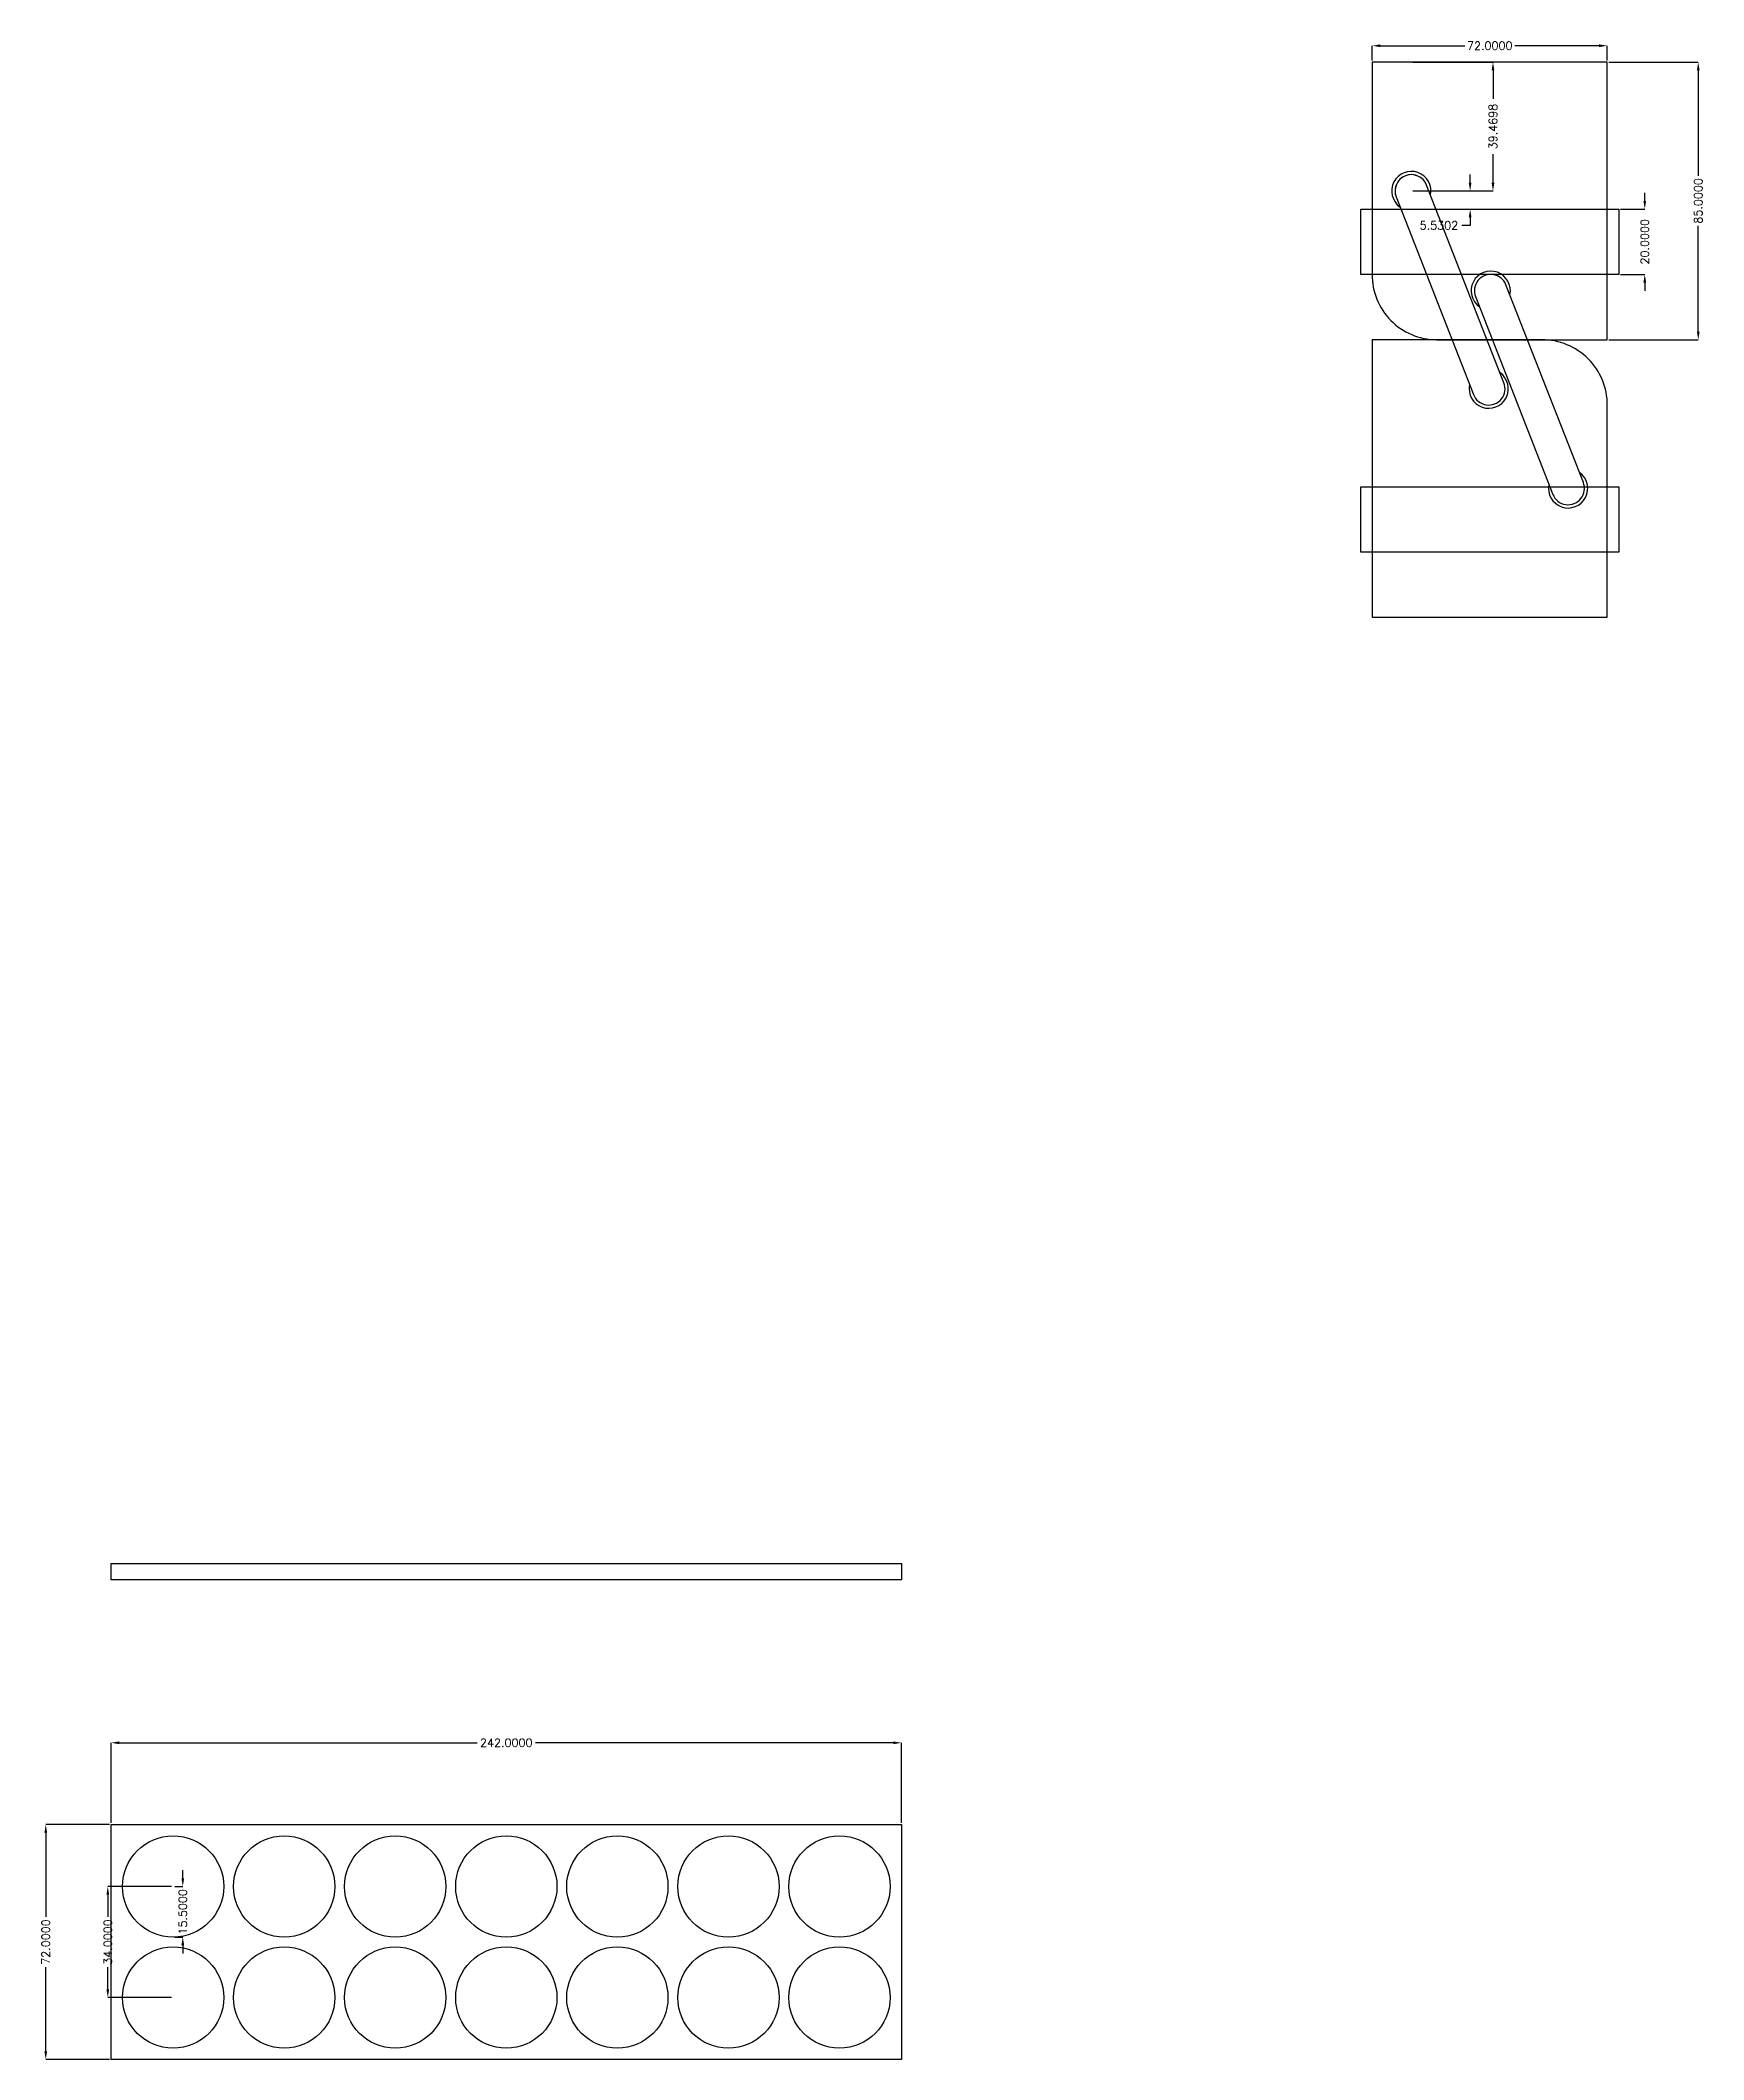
# Model space of a CAD drawing. Header units: millimetres. Extents: x 9 to 518, y 150 to 768.
import ezdxf

# ---------------------------------------------------------------- set-up
doc = ezdxf.new("R2010")
doc.units = ezdxf.units.MM
doc.layers.add('BOT_Deepen', color=7, linetype='Continuous')
doc.layers.add('BOT_Full_CutOut_90', color=7, linetype='Continuous')
doc.layers.add('DIMENSION', color=3, linetype='Continuous', lineweight=25)
doc.styles.get("Standard").update_dxf_attribs({"font": 'txt.shx'})
doc.dimstyles.get("Standard").update_dxf_attribs({"dimscale": 100, "dimtxt": 2.5, "dimasz": 2.5, "dimexe": 0, "dimexo": 0.5, "dimgap": 1, "dimtad": 0, "dimtoh": 1, "dimdec": 4, "dimzin": 0, "dimdsep": 46, "dimtxsty": 'Standard', "dimcen": 2.5, "dimadec": 0, "dimazin": 0, "dimtfac": 1, "dimtdec": 4, "dimtofl": 0, "dimtmove": 0, "dimatfit": 3, "dimfxl": 1, "dimtolj": 1, "dimtzin": 0, "dimarcsym": 0})

# ---------------------------------------------------------------- blocks, each defined once
blk = doc.blocks.new('*D16')
at = {"layer": 'Defpoints', "color": 0}
for p in [(10.278459, 221.922166), (30.278459, 221.922166), (30.278459, 149.922166)]:
    blk.add_point(p, dxfattribs=at)
at = {"layer": 'DIMENSION', "color": 0, "lineweight": -2}
for p, q in [((29.778459, 221.922166), (10.278459, 221.922166)), ((10.278459, 219.422166), (10.278459, 193.588833)), ((10.278459, 152.422166), (10.278459, 178.2555)), ((29.778459, 149.922166), (10.278459, 149.922166))]:
    blk.add_line(p, q, dxfattribs=at)
at = {"layer": 'DIMENSION', "color": 0}
for points in [[(10.695126, 219.422166), (9.861793, 219.422166), (10.278459, 221.922166)], [(9.861793, 152.422166), (10.695126, 152.422166), (10.278459, 149.922166)]]:
    blk.add_solid(points, dxfattribs=at)
at = {"layer": 'DIMENSION', "color": 0, "insert": (10.278459, 185.922166), "char_height": 2.5, "attachment_point": 5, "rotation": 90}
blk.add_mtext('\\A1;72.0000', dxfattribs=at)
blk = doc.blocks.new('*D17')
at = {"layer": 'Defpoints', "color": 0}
for p in [(272.278459, 246.922166), (30.278459, 221.922166), (272.278459, 221.922166)]:
    blk.add_point(p, dxfattribs=at)
at = {"layer": 'DIMENSION', "color": 0, "lineweight": -2}
for p, q in [((30.278459, 222.422166), (30.278459, 246.922166)), ((32.778459, 246.922166), (142.361793, 246.922166)), ((269.778459, 246.922166), (160.195126, 246.922166)), ((272.278459, 222.422166), (272.278459, 246.922166))]:
    blk.add_line(p, q, dxfattribs=at)
at = {"layer": 'DIMENSION', "color": 0}
for points in [[(32.778459, 247.338833), (32.778459, 246.5055), (30.278459, 246.922166)], [(269.778459, 246.5055), (269.778459, 247.338833), (272.278459, 246.922166)]]:
    blk.add_solid(points, dxfattribs=at)
at = {"layer": 'DIMENSION', "color": 0, "insert": (151.278459, 246.922166), "char_height": 2.5, "attachment_point": 5}
blk.add_mtext('\\A1;242.0000', dxfattribs=at)
blk = doc.blocks.new('*D222')
at = {"layer": 'Defpoints', "color": 0}
for p in [(49.278459, 202.922166), (29.278459, 168.922166), (49.278459, 168.922166)]:
    blk.add_point(p, dxfattribs=at)
at = {"layer": 'DIMENSION', "color": 0, "lineweight": -2}
for p, q in [((48.778459, 202.922166), (29.278459, 202.922166)), ((29.278459, 200.422166), (29.278459, 193.588833)), ((29.278459, 171.422166), (29.278459, 178.255499)), ((48.778459, 168.922166), (29.278459, 168.922166))]:
    blk.add_line(p, q, dxfattribs=at)
at = {"layer": 'DIMENSION', "color": 0}
for points in [[(29.695126, 200.422166), (28.861792, 200.422166), (29.278459, 202.922166)], [(28.861792, 171.422166), (29.695126, 171.422166), (29.278459, 168.922166)]]:
    blk.add_solid(points, dxfattribs=at)
at = {"layer": 'DIMENSION', "color": 0, "linetype": 'Continuous', "ltscale": 5, "insert": (29.278459, 185.922166), "char_height": 2.5, "attachment_point": 5, "rotation": 90}
blk.add_mtext('\\A1;34.0000', dxfattribs=at)
blk = doc.blocks.new('*D223')
at = {"layer": 'Defpoints', "color": 0}
for p in [(49.278459, 202.922166), (49.278459, 187.422166), (52.231916, 187.422166)]:
    blk.add_point(p, dxfattribs=at)
at = {"layer": 'DIMENSION', "color": 0, "lineweight": -2}
for p, q in [((52.231916, 205.422166), (52.231916, 207.922166)), ((49.778459, 202.922166), (52.231916, 202.922166)), ((49.778459, 187.422166), (52.231916, 187.422166)), ((52.231916, 184.922166), (52.231916, 182.422166))]:
    blk.add_line(p, q, dxfattribs=at)
at = {"layer": 'DIMENSION', "color": 0}
for points in [[(51.81525, 205.422166), (52.648583, 205.422166), (52.231916, 202.922166)], [(52.648583, 184.922166), (51.81525, 184.922166), (52.231916, 187.422166)]]:
    blk.add_solid(points, dxfattribs=at)
at = {"layer": 'DIMENSION', "color": 0, "linetype": 'Continuous', "ltscale": 5, "insert": (52.231916, 195.172166), "char_height": 2.5, "attachment_point": 5, "rotation": 90}
blk.add_mtext('\\A1;15.5000', dxfattribs=at)
blk = doc.blocks.new('*D231')
at = {"layer": 'Defpoints', "color": 0}
for p in [(428.357673, 722.027714), (428.357673, 716.497501), (446.356083, 716.497501)]:
    blk.add_point(p, dxfattribs=at)
at = {"layer": 'DIMENSION', "color": 0, "lineweight": -2}
for p, q in [((446.356083, 724.527714), (446.356083, 727.027714)), ((428.857673, 722.027714), (446.356083, 722.027714)), ((428.857673, 716.497501), (446.356083, 716.497501)), ((446.356083, 711.497501), (443.856083, 711.497501)), ((446.356083, 713.997501), (446.356083, 711.497501))]:
    blk.add_line(p, q, dxfattribs=at)
at = {"layer": 'DIMENSION', "color": 0}
for points in [[(445.939416, 724.527714), (446.77275, 724.527714), (446.356083, 722.027714)], [(446.77275, 713.997501), (445.939416, 713.997501), (446.356083, 716.497501)]]:
    blk.add_solid(points, dxfattribs=at)
at = {"layer": 'DIMENSION', "color": 0, "linetype": 'Continuous', "ltscale": 5, "insert": (436.814416, 711.497501), "char_height": 2.5, "attachment_point": 5}
blk.add_mtext('\\A1;5.5302', dxfattribs=at)
blk = doc.blocks.new('*D232')
at = {"layer": 'Defpoints', "color": 0}
for p in [(491.857673, 716.497501), (491.857673, 696.497501), (499.825183, 696.497501)]:
    blk.add_point(p, dxfattribs=at)
at = {"layer": 'DIMENSION', "color": 0, "lineweight": -2}
for p, q in [((499.825183, 718.997501), (499.825183, 721.497501)), ((492.357673, 716.497501), (499.825183, 716.497501)), ((492.357673, 696.497501), (499.825183, 696.497501)), ((499.825183, 693.997501), (499.825183, 691.497501))]:
    blk.add_line(p, q, dxfattribs=at)
at = {"layer": 'DIMENSION', "color": 0}
for points in [[(499.408516, 718.997501), (500.241849, 718.997501), (499.825183, 716.497501)], [(500.241849, 693.997501), (499.408516, 693.997501), (499.825183, 696.497501)]]:
    blk.add_solid(points, dxfattribs=at)
at = {"layer": 'DIMENSION', "color": 0, "linetype": 'Continuous', "ltscale": 5, "insert": (499.825183, 706.497501), "char_height": 2.5, "attachment_point": 5, "rotation": 90}
blk.add_mtext('\\A1;20.0000', dxfattribs=at)
blk = doc.blocks.new('*D237')
at = {"layer": 'Defpoints', "color": 0}
for p in [(428.357673, 761.497501), (453.357673, 761.497501), (428.357673, 722.027714)]:
    blk.add_point(p, dxfattribs=at)
at = {"layer": 'DIMENSION', "color": 0, "lineweight": -2}
for p, q in [((428.857673, 761.497501), (453.357673, 761.497501)), ((453.357673, 758.997501), (453.357673, 750.262607)), ((453.357673, 724.527714), (453.357673, 733.262607)), ((428.857673, 722.027714), (453.357673, 722.027714))]:
    blk.add_line(p, q, dxfattribs=at)
at = {"layer": 'DIMENSION', "color": 0}
for points in [[(453.774339, 758.997501), (452.941006, 758.997501), (453.357673, 761.497501)], [(452.941006, 724.527714), (453.774339, 724.527714), (453.357673, 722.027714)]]:
    blk.add_solid(points, dxfattribs=at)
at = {"layer": 'DIMENSION', "color": 0, "linetype": 'Continuous', "ltscale": 5, "insert": (453.357673, 741.762607), "char_height": 2.5, "attachment_point": 5, "rotation": 90}
blk.add_mtext('\\A1;39.4698', dxfattribs=at)
blk = doc.blocks.new('*D242')
at = {"layer": 'Defpoints', "color": 0}
for p in [(488.357673, 761.497501), (488.357673, 676.497501), (516.196684, 676.497501)]:
    blk.add_point(p, dxfattribs=at)
at = {"layer": 'DIMENSION', "color": 0, "lineweight": -2}
for p, q in [((488.857673, 761.497501), (516.196684, 761.497501)), ((516.196684, 758.997501), (516.196684, 726.664168)), ((516.196684, 678.997501), (516.196684, 711.330834)), ((488.857673, 676.497501), (516.196684, 676.497501))]:
    blk.add_line(p, q, dxfattribs=at)
at = {"layer": 'DIMENSION', "color": 0}
for points in [[(516.61335, 758.997501), (515.780017, 758.997501), (516.196684, 761.497501)], [(515.780017, 678.997501), (516.61335, 678.997501), (516.196684, 676.497501)]]:
    blk.add_solid(points, dxfattribs=at)
at = {"layer": 'DIMENSION', "color": 0, "linetype": 'Continuous', "ltscale": 5, "insert": (516.196684, 718.997501), "char_height": 2.5, "attachment_point": 5, "rotation": 90}
blk.add_mtext('\\A1;85.0000', dxfattribs=at)
blk = doc.blocks.new('*D245')
at = {"layer": 'Defpoints', "color": 0}
for p in [(416.357673, 761.497501), (488.357673, 766.497501), (488.357673, 761.497501)]:
    blk.add_point(p, dxfattribs=at)
at = {"layer": 'DIMENSION', "color": 0, "lineweight": -2}
for p, q in [((416.357673, 761.997501), (416.357673, 766.497501)), ((418.857673, 766.497501), (444.691006, 766.497501)), ((485.857673, 766.497501), (460.02434, 766.497501)), ((488.357673, 761.997501), (488.357673, 766.497501))]:
    blk.add_line(p, q, dxfattribs=at)
at = {"layer": 'DIMENSION', "color": 0}
for points in [[(418.857673, 766.914168), (418.857673, 766.080834), (416.357673, 766.497501)], [(485.857673, 766.080834), (485.857673, 766.914168), (488.357673, 766.497501)]]:
    blk.add_solid(points, dxfattribs=at)
at = {"layer": 'DIMENSION', "color": 0, "linetype": 'Continuous', "ltscale": 5, "insert": (452.357673, 766.497501), "char_height": 2.5, "attachment_point": 5}
blk.add_mtext('\\A1;72.0000', dxfattribs=at)

msp = doc.modelspace()

# ---------------------------------------------------------------- linework, layer by layer
at = {"linetype": 'Continuous', "ltscale": 5}
msp.add_lwpolyline([(416.357673, 696.497501, 0.414214), (436.044436, 676.497501), (488.357673, 676.497501), (488.357673, 761.497501), (416.357673, 761.497501), (416.357673, 696.497501)], format="xyb", dxfattribs=at)
msp.add_lwpolyline([(488.357673, 656.497501, 0.414214), (468.357673, 676.497501), (468.357673, 676.497501), (416.357673, 676.497501), (416.357673, 591.497501), (488.357673, 591.497501), (488.357673, 656.497502)], format="xyb")
for points in [[(30.278459, 301.790449), (272.278459, 301.790449), (272.278459, 296.790449), (30.278459, 296.790449)], [(30.278459, 221.922166), (272.278459, 221.922166), (272.278459, 149.922166), (30.278459, 149.922166)]]:
    msp.add_lwpolyline(points, close=True)
for centre in [(49.278459, 202.922166), (83.278459, 202.922166), (117.278459, 202.922166), (151.278459, 202.922166), (185.278459, 202.922166), (219.278459, 202.922166), (253.278459, 202.922166), (49.278459, 168.922166), (83.278459, 168.922166), (117.278459, 168.922166), (151.278459, 168.922166), (185.278459, 168.922166), (219.278459, 168.922166), (253.278459, 168.922166)]:
    msp.add_circle(centre, 15.5)
for centre, radius, start, end in [((428.357673, 722.027714), 6, 347.814674, 234.929311), ((428.357673, 722.027714), 4.999999, 21.371982, 201.372), ((452.670268, 691.497501), 6, 347.814682, 234.929303), ((452.045078, 661.4975), 6, 167.814674, 54.929311), ((476.357673, 630.967287), 6, 167.814675, 54.929311)]:
    msp.add_arc(centre, radius, start, end, dxfattribs=at)
at = {"layer": 'BOT_Deepen'}
for points in [[(456.701247, 663.319608), (433.013842, 723.849822), (433.013842, 723.849822, 1), (423.701503, 720.205605), (447.388908, 659.675391, 1), (456.701247, 663.319608)], [(481.013843, 632.789396), (457.326438, 693.31961), (457.326438, 693.31961, 1), (448.014098, 689.675393), (471.701504, 629.145179, 1), (481.013843, 632.789396)]]:
    msp.add_lwpolyline(points, format="xyb", dxfattribs=at)
at = {"layer": 'BOT_Full_CutOut_90'}
for points in [[(491.857673, 696.497501), (412.857673, 696.497501), (412.857673, 716.497501), (491.857673, 716.497501)], [(491.857673, 611.497501), (412.857673, 611.497501), (412.857673, 631.497501), (491.857673, 631.497501)]]:
    msp.add_lwpolyline(points, close=True, dxfattribs=at)

# ---------------------------------------------------------------- dimensions: what is measured, and where the dimension line sits
at = {"layer": 'DIMENSION'}
for base, p1, p2, picture, middle in [((488.357673, 766.497501), (416.357673, 761.497501), (488.357673, 761.497501), '*D245', (452.357673, 766.497501)), ((272.278459, 246.922166), (30.278459, 221.922166), (272.278459, 221.922166), '*D17', (151.278459, 246.922166))]:
    dim = msp.add_linear_dim(base=base, p1=p1, p2=p2, dimstyle='Standard', override={"dimscale": 1, "dimlfac": 1, "dimtxsty": 'Standard', "dimsah": 1, "dimtolj": 1}, dxfattribs=at)
    dim.commit()
    dim.dimension.update_dxf_attribs({"geometry": picture, "text_midpoint": middle})
for base, p1, p2, angle, override, picture, middle in [((453.357673, 761.497501), (428.357673, 722.027714), (428.357673, 761.497501), 90, {"dimscale": 1, "dimlfac": 1, "dimtxsty": 'Standard', "dimsah": 1, "dimtmove": 1, "dimtolj": 1}, '*D237', (453.357673, 741.762607)), ((516.196684, 676.497501), (488.357673, 761.497501), (488.357673, 676.497501), 270, {"dimscale": 1, "dimlfac": 1, "dimtxsty": 'Standard', "dimsah": 1, "dimtolj": 1}, '*D242', (516.196684, 718.997501)), ((446.356083, 716.497501), (428.357673, 722.027714), (428.357673, 716.497501), 90, {"dimscale": 1, "dimlfac": 1, "dimtxsty": 'Standard', "dimsah": 1, "dimtolj": 1}, '*D231', (436.814416, 711.497501)), ((499.825183, 696.497501), (491.857673, 716.497501), (491.857673, 696.497501), 90, {"dimscale": 1, "dimlfac": 1, "dimtxsty": 'Standard', "dimsah": 1, "dimtolj": 1}, '*D232', (499.825183, 706.497501)), ((10.278459, 221.922166), (30.278459, 149.922166), (30.278459, 221.922166), 90, {"dimscale": 1, "dimlfac": 1, "dimtxsty": 'Standard', "dimsah": 1, "dimtolj": 1}, '*D16', (10.278459, 185.922166)), ((52.231916, 187.422166), (49.278459, 202.922166), (49.278459, 187.422166), 90, {"dimscale": 1, "dimlfac": 1, "dimtxsty": 'Standard', "dimsah": 1, "dimtolj": 1}, '*D223', (52.231916, 195.172166)), ((29.278459, 168.922166), (49.278459, 202.922166), (49.278459, 168.922166), 90, {"dimscale": 1, "dimlfac": 1, "dimtxsty": 'Standard', "dimsah": 1, "dimtolj": 1}, '*D222', (29.278459, 185.922166))]:
    dim = msp.add_linear_dim(base=base, p1=p1, p2=p2, angle=angle, dimstyle='Standard', override=override, dxfattribs=at)
    dim.commit()
    dim.dimension.update_dxf_attribs({"geometry": picture, "text_midpoint": middle})

doc.saveas('drawing.dxf')
